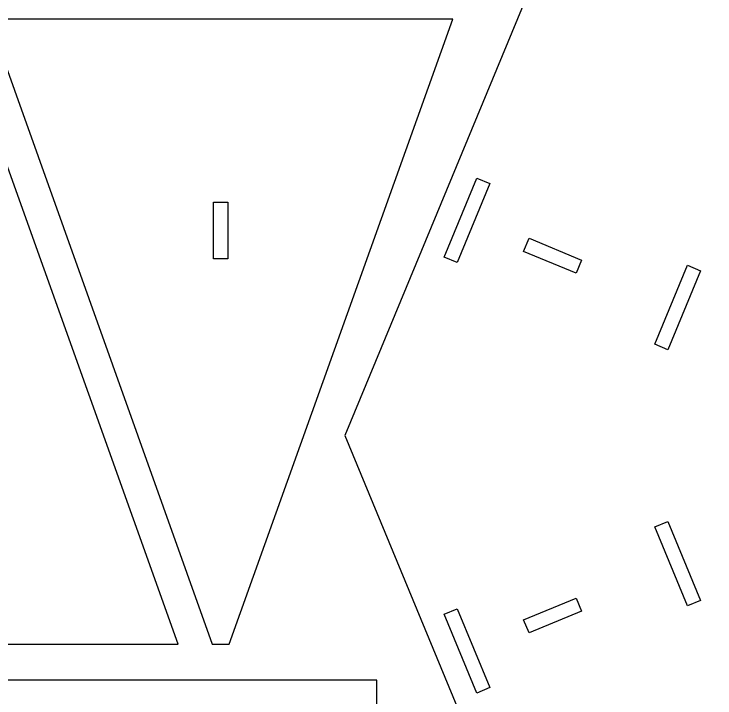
# Model space of a CAD drawing. Extents: x -831 to 1547, y -1426 to -385.
# Drawn here: x -403.4 to -255.8, y -697.8 to -553.8 of the extents above; entities that cross this region are included whole.
import ezdxf

# ---------------------------------------------------------------- set-up
doc = ezdxf.new("R2010")
doc.units = 0
doc.layers.add('CUT', color=18, linetype='CONTINUOUS')

msp = doc.modelspace()

# ---------------------------------------------------------------- linework, layer by layer
at = {"layer": 'CUT'}
for points in [[(-63.31, -642.55), (-102.93, -546.92), (-198.56, -507.31), (-294.2, -546.92), (-333.81, -642.55), (-294.2, -738.19), (-198.56, -777.8), (-102.93, -738.19)], [(-368.87, -686.45), (-415.95, -554.84), (-419.51, -554.84), (-466.59, -686.45)], [(-408.76, -554.84), (-361.68, -686.45), (-358.11, -686.45), (-311.04, -554.84)], [(-305.98, -588.32), (-303.21, -589.47), (-310.1, -606.1), (-312.87, -604.95)], [(-358.4, -605.36), (-361.4, -605.36), (-361.4, -593.36), (-358.4, -593.36)], [(-294.99, -600.99), (-283.91, -605.58), (-285.06, -608.35), (-296.14, -603.76)], [(-265.75, -624.46), (-268.52, -623.32), (-261.64, -606.69), (-258.86, -607.83)], [(-258.86, -677.28), (-261.64, -678.42), (-268.52, -661.79), (-265.75, -660.65)], [(-296.14, -681.35), (-285.06, -676.76), (-283.91, -679.53), (-294.99, -684.12)], [(-312.87, -680.16), (-310.1, -679.01), (-303.21, -695.64), (-305.98, -696.79)], [(-327.01, -694.05), (-771.01, -694.05), (-771.01, -706.05), (-660.01, -706.05), (-660.01, -709.05), (-636.01, -709.05), (-636.01, -706.05), (-450.01, -706.05), (-450.01, -709.05), (-426.01, -709.05), (-426.01, -706.05), (-327.01, -706.05)]]:
    msp.add_lwpolyline(points, close=True, dxfattribs=at)

doc.saveas('drawing.dxf')
